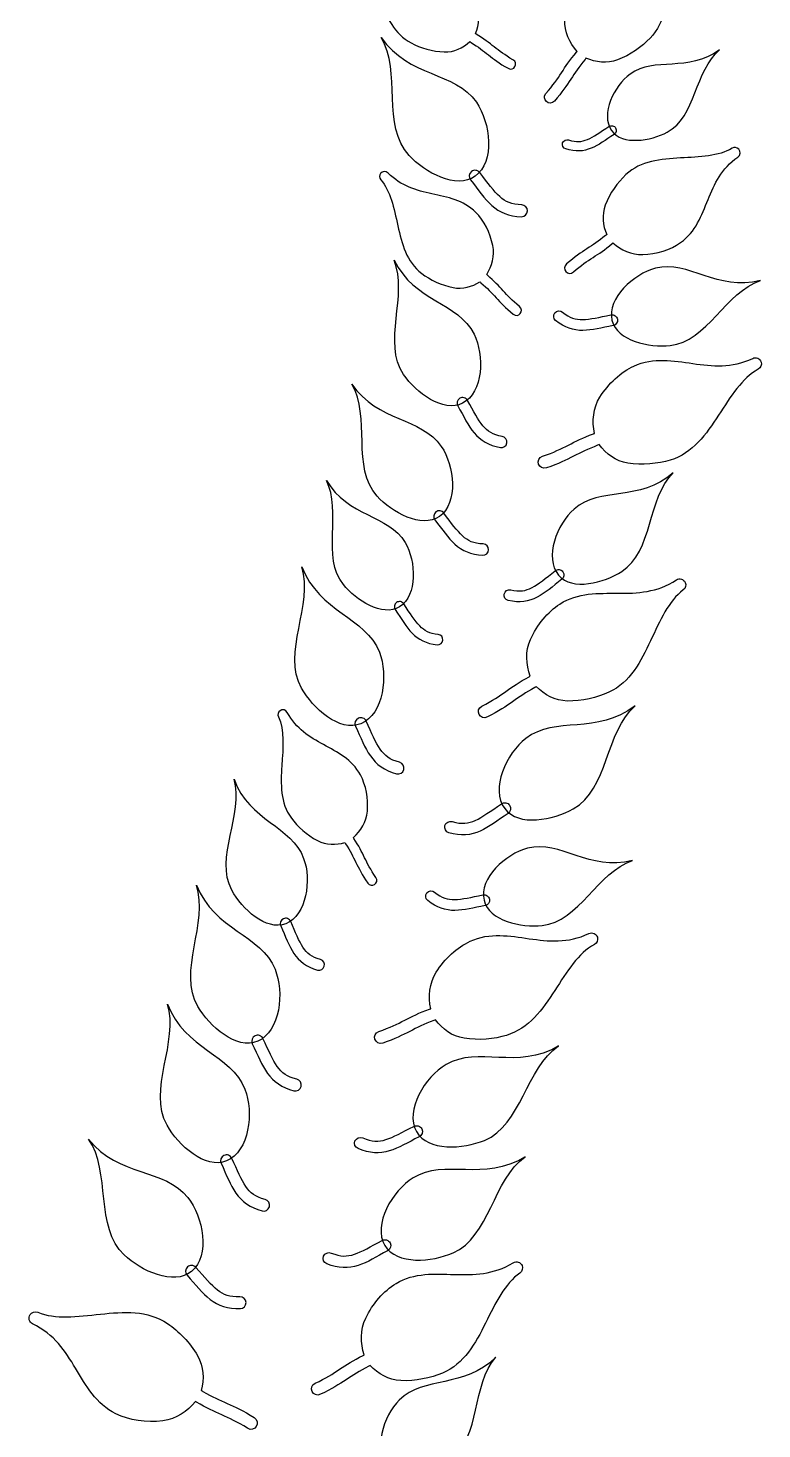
# Model space of a CAD drawing. Extents: x 5.1 to 86.3, y 5.1 to 86.3.
# Drawn here: x 33.33 to 39.25, y 58.64 to 69.93 of the extents above; entities that cross this region are included whole.
import ezdxf

# ---------------------------------------------------------------- set-up
doc = ezdxf.new("R2010")
doc.units = 0
doc.layers.add('View004', color=7, linetype='CONTINUOUS')

msp = doc.modelspace()

# ---------------------------------------------------------------- linework, layer by layer
at = {"layer": 'View004', "color": 1}
for p, q in [((38.035436, 69.101258), (38.035436, 69.101258)), ((38.068478, 69.121823), (38.068478, 69.121823)), ((39.059904, 68.95135), (39.059916, 68.951305)), ((36.174725, 68.755242), (36.174709, 68.755275)), ((36.906131, 68.770378), (36.906131, 68.770378)), ((36.936548, 68.732687), (36.936548, 68.732687)), ((38.039045, 67.5727), (38.039045, 67.5727)), ((38.082739, 67.580517), (38.082739, 67.580517)), ((39.24054, 67.235542), (39.240524, 67.23559)), ((36.812712, 66.943603), (36.812712, 66.943603)), ((36.835944, 66.90409), (36.835944, 66.90409)), ((36.620355, 66.027894), (36.620355, 66.027894)), ((36.648765, 65.991923), (36.648765, 65.991923)), ((37.608007, 65.519963), (37.608007, 65.519963)), ((37.643525, 65.546586), (37.643525, 65.546586)), ((38.629342, 65.460489), (38.6293, 65.46051)), ((36.303129, 65.298887), (36.303129, 65.298887)), ((36.327245, 65.264287), (36.327245, 65.264287)), ((35.36441, 64.427262), (35.364435, 64.427281)), ((35.995725, 64.365973), (35.995725, 64.365973)), ((36.016559, 64.32225), (36.016559, 64.32225)), ((37.214664, 63.66491), (37.214664, 63.66491)), ((37.174632, 63.638507), (37.174632, 63.638507)), ((37.008005, 62.899845), (37.008005, 62.899845)), ((37.051699, 62.907662), (37.051699, 62.907662)), ((35.39223, 62.751426), (35.39223, 62.751426)), ((35.410628, 62.711098), (35.410628, 62.711098)), ((37.921408, 62.60168), (37.921392, 62.601728)), ((35.163065, 61.80796), (35.163065, 61.80796)), ((35.184492, 61.764525), (35.184492, 61.764525)), ((36.463688, 61.036146), (36.463688, 61.036146)), ((36.506706, 61.057339), (36.506706, 61.057339)), ((34.912562, 60.844021), (34.912562, 60.844021)), ((34.933396, 60.800298), (34.933396, 60.800298)), ((36.209109, 60.117899), (36.209109, 60.117899)), ((36.25165, 60.140034), (36.25165, 60.140034)), ((34.618476, 59.945553), (34.618476, 59.945553)), ((37.314313, 59.957091), (37.314285, 59.957094)), ((34.651337, 59.909973), (34.651337, 59.909973)), ((33.351223, 59.561441), (33.351198, 59.561433))]:
    msp.add_line(p, q, dxfattribs=at)
for points in [[(38.493033, 70.315226), (38.483351, 70.148037), (38.467847, 69.972925), (38.346886, 69.846236)], [(36.168474, 70.15439), (36.223232, 70.018607), (36.285017, 69.877888), (36.420624, 69.806754)], [(36.938709, 69.88188), (36.969511, 69.957538), (36.979688, 70.041514), (36.948991, 70.122077)], [(37.757934, 69.738191), (37.696883, 69.808924), (37.655138, 69.896219), (37.658939, 69.994759)], [(36.944865, 69.878384), (36.942889, 69.879752), (36.940837, 69.880892), (36.938709, 69.88188)], [(37.241411, 69.671269), (37.107365, 69.748222), (37.071494, 69.802205), (36.944865, 69.878384)], [(36.403929, 68.9006), (36.182398, 69.13919), (36.345197, 69.577818), (36.180042, 69.851327)], [(36.180042, 69.851327), (36.402543, 69.527828), (36.774188, 69.577532), (36.946543, 69.328826)], [(36.420624, 69.806754), (36.495165, 69.767652), (36.592849, 69.737997), (36.688121, 69.734524)], [(36.688121, 69.734524), (36.767328, 69.731636), (36.837901, 69.76617), (36.894559, 69.817185)], [(36.894559, 69.817185), (36.897219, 69.814601), (36.900183, 69.812169), (36.903413, 69.810345)], [(36.903413, 69.810345), (37.021116, 69.739589), (37.058925, 69.68404), (37.201412, 69.602223)], [(38.346886, 69.846236), (38.280401, 69.776597), (38.18537, 69.70873), (38.083383, 69.670122)], [(37.201412, 69.602223), (37.247871, 69.573897), (37.28909, 69.645056), (37.241411, 69.671269)], [(37.506882, 69.399181), (37.62402, 69.531609), (37.643154, 69.603234), (37.752538, 69.732111)], [(37.822342, 69.673526), (37.720651, 69.553789), (37.699988, 69.479759), (37.575479, 69.338974)], [(37.752538, 69.732111), (37.754134, 69.734315), (37.755958, 69.736291), (37.757934, 69.738191)], [(37.82941, 69.684212), (37.827434, 69.680412), (37.825154, 69.676764), (37.822342, 69.673526)], [(38.083383, 69.670122), (37.998595, 69.638019), (37.909473, 69.649647), (37.82941, 69.684212)], [(38.905138, 69.750258), (38.650801, 69.563559), (38.381902, 69.699488), (38.185384, 69.556296)], [(38.484, 69.087936), (38.715164, 69.210456), (38.707529, 69.586341), (38.905138, 69.750258)], [(38.185384, 69.556296), (38.056309, 69.46225), (37.943766, 69.23203), (38.035436, 69.101258)], [(36.946543, 69.328826), (37.059748, 69.165478), (37.097798, 68.84886), (36.936548, 68.732687)], [(37.575479, 69.338974), (37.535488, 69.291284), (37.464787, 69.35333), (37.506882, 69.399181)], [(37.841492, 69.029325), (37.888989, 69.049008), (37.942604, 69.087025), (38.014797, 69.133336)], [(38.014797, 69.133336), (38.023406, 69.139052), (38.033958, 69.141053), (38.044062, 69.138886)], [(38.035436, 69.101258), (38.1213, 68.978768), (38.35183, 69.017883), (38.484, 69.087936)], [(38.044062, 69.138886), (38.054166, 69.136719), (38.062969, 69.130567), (38.068478, 69.121823)], [(38.068478, 69.121823), (38.079637, 69.103889), (38.0742, 69.080308), (38.056315, 69.06907)], [(37.666469, 68.952464), (37.646278, 68.95895), (37.635167, 68.980576), (37.641653, 69.000767)], [(37.641653, 69.000767), (37.648139, 69.020959), (37.669765, 69.032069), (37.689956, 69.025583)], [(37.689956, 69.025583), (37.753411, 69.005083), (37.794004, 69.009629), (37.841492, 69.029325)], [(38.056315, 69.06907), (37.986171, 69.024087), (37.931496, 68.983133), (37.871226, 68.958192)], [(39.059916, 68.951305), (39.046031, 68.966331), (39.023421, 68.969431), (39.006025, 68.958601)], [(36.936548, 68.732687), (36.78551, 68.623872), (36.530591, 68.764182), (36.403929, 68.9006)], [(37.871226, 68.958192), (37.81099, 68.933203), (37.744038, 68.927404), (37.666469, 68.952464)], [(38.590464, 68.880042), (38.43402, 68.871796), (38.270137, 68.858147), (38.151035, 68.745612)], [(39.006025, 68.958601), (38.898242, 68.892238), (38.746908, 68.888286), (38.590464, 68.880042)], [(38.812863, 68.544489), (38.864178, 68.671121), (38.918968, 68.793694), (39.052836, 68.887495)], [(39.052836, 68.887495), (39.074017, 68.902262), (39.077316, 68.93232), (39.059904, 68.95135)], [(36.174709, 68.755275), (36.163028, 68.740129), (36.163704, 68.718818), (36.176381, 68.704477)], [(36.234659, 68.758738), (36.217749, 68.775944), (36.18953, 68.774295), (36.174725, 68.755242)], [(36.58818, 68.591186), (36.463487, 68.618691), (36.341992, 68.650041), (36.234659, 68.758738)], [(36.906131, 68.770378), (36.885677, 68.753868), (36.882417, 68.72393), (36.898836, 68.703403)], [(36.941808, 68.780438), (36.929046, 68.782027), (36.916183, 68.778399), (36.906131, 68.770378)], [(36.97393, 68.761939), (36.966151, 68.77218), (36.95457, 68.77885), (36.941808, 68.780438)], [(37.135038, 68.56878), (37.087274, 68.611349), (37.039821, 68.67797), (36.97393, 68.761939)], [(38.151035, 68.745612), (38.085568, 68.683756), (38.02162, 68.595192), (37.985006, 68.499977)], [(36.176381, 68.704477), (36.254356, 68.615528), (36.28163, 68.476706), (36.313657, 68.333845)], [(36.898836, 68.703403), (36.962863, 68.621832), (37.01036, 68.551327), (37.070984, 68.49735)], [(36.941828, 68.441554), (36.842327, 68.541641), (36.712872, 68.563679), (36.58818, 68.591186)], [(37.311597, 68.502368), (37.228633, 68.504243), (37.182787, 68.526199), (37.135038, 68.56878)], [(38.59177, 68.198145), (38.715152, 68.285223), (38.761548, 68.417857), (38.812863, 68.544489)], [(37.078648, 68.175483), (37.057984, 68.276783), (37.007543, 68.375472), (36.941828, 68.441554)], [(37.070984, 68.49735), (37.131549, 68.443331), (37.20786, 68.409117), (37.309276, 68.406825)], [(37.309276, 68.406825), (37.33566, 68.406184), (37.357567, 68.427053), (37.358208, 68.453436)], [(37.358208, 68.453436), (37.358849, 68.47982), (37.33798, 68.501728), (37.311597, 68.502368)], [(37.985006, 68.499977), (37.95456, 68.420818), (37.965003, 68.337393), (37.996953, 68.262329)], [(36.313657, 68.333845), (36.345683, 68.190984), (36.38385, 68.042112), (36.50614, 67.949944)], [(37.029575, 67.940128), (37.072226, 68.009797), (37.095877, 68.091011), (37.078648, 68.175483)], [(37.986921, 68.255793), (37.874418, 68.16125), (37.805066, 68.142281), (37.672761, 68.026496)], [(37.728743, 67.962032), (37.853193, 68.070964), (37.920289, 68.088514), (38.041379, 68.190209)], [(37.996953, 68.262329), (37.993381, 68.260505), (37.989961, 68.258377), (37.986921, 68.255793)], [(38.041379, 68.190209), (38.043431, 68.191729), (38.045331, 68.193401), (38.047079, 68.195225)], [(38.047079, 68.195225), (38.112948, 68.137769), (38.194404, 68.098296), (38.286604, 68.101371)], [(38.286604, 68.101371), (38.397169, 68.105095), (38.510304, 68.140633), (38.59177, 68.198145)], [(39.23465, 67.89257), (38.886313, 67.802306), (38.658925, 68.059956), (38.390226, 67.99134)], [(36.360697, 67.135351), (36.186497, 67.389511), (36.399899, 67.777482), (36.283331, 68.05649)], [(36.283331, 68.05649), (36.44663, 67.72271), (36.80145, 67.717553), (36.928208, 67.460762)], [(36.50614, 67.949944), (36.573355, 67.899282), (36.664947, 67.854189), (36.758396, 67.835321)], [(37.672761, 68.026496), (37.627952, 67.989316), (37.685651, 67.922879), (37.728743, 67.962032)], [(38.390226, 67.99134), (38.213745, 67.946276), (37.997215, 67.749975), (38.039045, 67.5727)], [(36.758396, 67.835321), (36.836087, 67.819635), (36.911326, 67.842313), (36.975501, 67.883437)], [(36.975501, 67.883437), (36.977705, 67.880473), (36.980213, 67.877585), (36.983124, 67.875221)], [(36.983124, 67.875221), (37.087805, 67.786324), (37.116112, 67.725384), (37.243457, 67.621559)], [(37.035047, 67.935644), (37.033375, 67.937316), (37.031475, 67.938836), (37.029575, 67.940128)], [(37.294111, 67.68321), (37.174307, 67.780869), (37.147659, 67.83995), (37.035047, 67.935644)], [(38.508579, 67.368983), (38.805239, 67.401057), (38.956036, 67.80246), (39.23465, 67.89257)], [(37.243457, 67.621559), (37.28471, 67.586075), (37.336917, 67.649618), (37.294111, 67.68321)], [(37.585304, 67.571041), (37.566657, 67.586446), (37.564028, 67.614051), (37.579434, 67.632698)], [(37.579434, 67.632698), (37.594839, 67.651346), (37.622443, 67.653974), (37.641091, 67.638569)], [(37.641091, 67.638569), (37.699643, 67.590031), (37.744565, 67.577688), (37.803195, 67.578479)], [(37.803195, 67.578479), (37.861827, 67.579253), (37.934693, 67.596862), (38.030741, 67.615403)], [(38.030741, 67.615403), (38.042277, 67.617819), (38.0543, 67.615479), (38.064088, 67.608912)], [(38.064088, 67.608912), (38.073875, 67.602346), (38.0806, 67.592108), (38.082739, 67.580517)], [(37.804624, 67.490559), (37.730253, 67.48955), (37.65688, 67.511707), (37.585304, 67.571041)], [(38.047557, 67.529777), (37.95424, 67.511776), (37.87901, 67.491505), (37.804624, 67.490559)], [(38.039045, 67.5727), (38.078226, 67.406652), (38.33896, 67.350642), (38.508579, 67.368983)], [(38.082739, 67.580517), (38.086979, 67.556803), (38.071253, 67.534122), (38.047557, 67.529777)], [(36.928208, 67.460762), (37.011465, 67.292104), (37.003052, 66.990417), (36.835944, 66.90409)], [(38.215904, 67.203485), (38.374479, 67.276483), (38.534039, 67.246076), (38.690443, 67.224074)], [(39.17258, 67.265479), (39.199621, 67.278117), (39.231602, 67.264035), (39.24054, 67.235542)], [(37.942343, 66.954243), (38.010074, 67.062718), (38.111184, 67.155297), (38.215904, 67.203485)], [(38.690443, 67.224074), (38.846848, 67.202064), (39.001206, 67.185884), (39.17258, 67.265479)], [(39.216644, 67.177427), (39.08783, 67.108032), (38.996225, 66.958929), (38.897365, 66.807196)], [(39.240524, 67.23559), (39.247516, 67.212995), (39.237484, 67.188584), (39.216644, 67.177427)], [(36.146389, 66.156118), (35.939113, 66.384107), (36.097534, 66.797586), (35.943956, 67.058061)], [(35.943956, 67.058061), (36.151307, 66.749709), (36.503507, 66.793055), (36.664145, 66.55598)], [(36.835944, 66.90409), (36.67942, 66.823231), (36.460297, 66.990031), (36.360697, 67.135351)], [(36.812712, 66.943603), (36.791269, 66.930992), (36.784053, 66.90342), (36.796569, 66.881921)], [(36.84751, 66.948059), (36.835784, 66.951321), (36.823238, 66.949715), (36.812712, 66.943603)], [(36.875007, 66.926275), (36.86915, 66.936943), (36.859235, 66.944798), (36.84751, 66.948059)], [(37.897503, 66.660261), (37.878176, 66.759436), (37.885859, 66.863788), (37.942343, 66.954243)], [(36.796569, 66.881921), (36.845162, 66.796656), (36.87982, 66.724048), (36.929064, 66.665088)], [(36.998961, 66.723047), (36.960168, 66.76954), (36.925012, 66.838505), (36.875007, 66.926275)], [(37.155007, 66.636323), (37.077604, 66.649616), (37.037739, 66.676545), (36.998961, 66.723047)], [(38.897365, 66.807196), (38.798506, 66.655464), (38.689933, 66.499418), (38.508369, 66.445446)], [(36.929064, 66.665088), (36.978248, 66.606096), (37.044927, 66.563455), (37.139547, 66.547204)], [(37.191836, 66.584034), (37.196105, 66.608643), (37.179616, 66.632054), (37.155007, 66.636323)], [(37.479842, 66.476843), (37.660899, 66.538251), (37.717317, 66.59521), (37.889188, 66.657449)], [(37.889188, 66.657449), (37.891848, 66.658665), (37.89466, 66.659577), (37.897503, 66.660261)], [(36.664145, 66.55598), (36.769654, 66.400271), (36.802518, 66.100262), (36.648765, 65.991923)], [(37.139547, 66.547204), (37.164156, 66.542935), (37.187567, 66.559424), (37.191836, 66.584034)], [(37.923255, 66.564981), (37.763512, 66.50719), (37.704368, 66.448796), (37.511907, 66.383499)], [(37.935643, 66.571213), (37.931767, 66.568705), (37.927648, 66.566501), (37.923255, 66.564981)], [(38.166471, 66.42162), (38.069648, 66.43701), (37.992236, 66.495781), (37.935643, 66.571213)], [(37.511907, 66.383499), (37.448758, 66.360205), (37.415713, 66.456405), (37.479842, 66.476843)], [(38.508369, 66.445446), (38.408572, 66.415776), (38.282931, 66.403099), (38.166471, 66.42162)], [(35.874856, 65.44272), (35.697016, 65.663519), (35.865258, 66.034576), (35.738524, 66.28226)], [(35.738524, 66.28226), (35.912014, 65.987645), (36.237882, 66.00809), (36.372387, 65.78151)], [(38.532246, 66.343109), (38.261655, 66.105904), (37.942721, 66.233851), (37.733539, 66.05178)], [(38.119004, 65.549035), (38.369589, 65.711032), (38.323868, 66.137382), (38.532246, 66.343109)], [(36.648765, 65.991923), (36.50475, 65.890446), (36.264901, 66.02576), (36.146389, 66.156118)], [(36.620355, 66.027894), (36.600835, 66.012473), (36.597451, 65.984173), (36.612786, 65.964585)], [(36.654218, 66.03706), (36.642156, 66.03869), (36.629948, 66.035385), (36.620355, 66.027894)], [(36.684433, 66.019235), (36.677173, 66.029003), (36.666279, 66.03543), (36.654218, 66.03706)], [(37.733539, 66.05178), (37.596146, 65.932198), (37.490958, 65.659518), (37.608007, 65.519963)], [(36.612786, 65.964585), (36.672568, 65.886754), (36.716817, 65.81956), (36.773652, 65.767877)], [(36.834979, 65.834838), (36.7902, 65.875598), (36.745955, 65.939116), (36.684433, 66.019235)], [(37.001406, 65.770236), (36.922912, 65.772834), (36.879743, 65.794068), (36.834979, 65.834838)], [(36.372387, 65.78151), (36.460732, 65.632695), (36.47442, 65.355338), (36.327245, 65.264287)], [(36.773652, 65.767877), (36.830431, 65.716154), (36.902308, 65.683018), (36.998261, 65.679842)], [(36.998261, 65.679842), (37.023222, 65.678973), (37.044162, 65.698505), (37.045031, 65.723466)], [(37.045031, 65.723466), (37.045899, 65.748428), (37.026367, 65.769368), (37.001406, 65.770236)], [(35.537482, 64.60924), (35.377402, 64.892745), (35.637594, 65.281587), (35.540456, 65.585967)], [(35.540456, 65.585967), (35.681766, 65.219648), (36.054795, 65.181704), (36.164694, 64.899777)], [(37.394728, 65.419113), (37.446756, 65.446159), (37.50393, 65.494641), (37.581395, 65.554376)], [(37.634905, 65.485446), (37.559637, 65.427421), (37.501547, 65.375498), (37.435524, 65.341218)], [(37.581395, 65.554376), (37.590614, 65.56172), (37.602406, 65.565033), (37.614101, 65.563567)], [(37.608007, 65.519963), (37.717644, 65.389246), (37.975729, 65.45641), (38.119004, 65.549035)], [(37.614101, 65.563567), (37.625796, 65.562101), (37.636404, 65.555978), (37.643525, 65.546586)], [(37.643525, 65.546586), (37.657972, 65.527308), (37.654119, 65.499978), (37.634905, 65.485446)], [(38.086179, 65.372658), (38.244124, 65.372604), (38.399233, 65.378054), (38.557879, 65.480682)], [(38.557879, 65.480682), (38.582899, 65.496953), (38.616536, 65.487446), (38.629342, 65.460489)], [(36.327245, 65.264287), (36.189391, 65.179002), (35.976537, 65.316474), (35.874856, 65.44272)], [(37.203433, 65.31453), (37.179851, 65.319909), (37.165095, 65.343387), (37.170474, 65.366968)], [(37.170474, 65.366968), (37.175854, 65.39055), (37.199331, 65.405306), (37.222913, 65.399926)], [(37.222913, 65.399926), (37.297034, 65.382886), (37.342711, 65.392053), (37.394728, 65.419113)], [(37.619107, 65.286312), (37.765996, 65.380644), (37.928233, 65.372712), (38.086179, 65.372658)], [(38.613735, 65.399596), (38.495817, 65.312973), (38.425827, 65.152581), (38.349018, 64.98858)], [(38.6293, 65.46051), (38.639362, 65.439101), (38.632872, 65.413542), (38.613735, 65.399596)], [(36.303129, 65.298887), (36.284352, 65.285796), (36.279688, 65.25999), (36.292696, 65.241156)], [(36.292696, 65.241156), (36.343323, 65.166383), (36.380269, 65.102234), (36.429629, 65.051639)], [(36.334735, 65.305444), (36.323746, 65.307604), (36.312351, 65.30524), (36.303129, 65.298887)], [(36.361506, 65.28741), (36.355375, 65.296782), (36.345723, 65.303284), (36.334735, 65.305444)], [(36.489638, 65.109769), (36.450752, 65.149668), (36.413606, 65.210441), (36.361506, 65.28741)], [(37.435524, 65.341218), (37.369543, 65.306887), (37.29404, 65.2937), (37.203433, 65.31453)], [(37.382846, 65.001464), (37.434837, 65.118299), (37.522102, 65.224034), (37.619107, 65.286312)], [(36.429629, 65.051639), (36.478935, 65.001012), (36.54313, 64.966625), (36.631085, 64.958431)], [(36.638944, 65.041282), (36.566993, 65.047985), (36.528511, 65.069861), (36.489638, 65.109769)], [(36.67644, 64.995927), (36.67861, 65.018806), (36.661823, 65.039112), (36.638944, 65.041282)], [(36.164694, 64.899777), (36.236879, 64.714609), (36.200376, 64.397808), (36.016559, 64.32225)], [(36.631085, 64.958431), (36.653963, 64.95626), (36.67427, 64.973048), (36.67644, 64.995927)], [(37.379274, 64.704103), (37.346351, 64.799629), (37.339457, 64.904036), (37.382846, 65.001464)], [(38.349018, 64.98858), (38.272209, 64.824578), (38.186379, 64.654956), (38.014081, 64.57627)], [(36.991171, 64.464398), (37.161934, 64.550379), (37.209887, 64.614626), (37.371438, 64.700151)], [(37.371438, 64.700151), (37.373946, 64.701671), (37.37653, 64.703039), (37.379274, 64.704103)], [(36.016559, 64.32225), (35.844384, 64.251477), (35.629009, 64.447141), (35.537482, 64.60924)], [(37.418034, 64.613316), (37.267874, 64.533881), (37.217422, 64.467834), (37.035904, 64.376419)], [(37.429434, 64.621205), (37.425938, 64.618165), (37.422138, 64.615429), (37.418034, 64.613316)], [(37.678814, 64.50515), (37.580791, 64.506898), (37.495963, 64.554367), (37.429434, 64.621205)], [(38.014081, 64.57627), (37.919377, 64.533019), (37.796718, 64.502999), (37.678814, 64.50515)], [(37.035904, 64.376419), (36.976609, 64.344575), (36.93051, 64.43525), (36.991171, 64.464398)], [(38.224818, 64.466128), (37.917599, 64.22791), (37.581975, 64.386613), (37.344563, 64.203861)], [(37.727579, 63.636654), (38.008336, 63.795068), (37.986735, 64.257813), (38.224818, 64.466128)], [(35.364435, 64.427281), (35.348969, 64.416033), (35.343618, 64.395391), (35.351735, 64.378063)], [(35.351735, 64.378063), (35.40153, 64.270767), (35.388641, 64.129879), (35.379171, 63.983778)], [(35.422908, 64.413734), (35.411523, 64.435006), (35.38398, 64.44136), (35.36441, 64.427262)], [(35.714996, 64.153475), (35.603082, 64.214959), (35.495316, 64.279224), (35.422908, 64.413734)], [(35.995725, 64.365973), (35.971997, 64.354663), (35.961874, 64.3263), (35.973079, 64.302522)], [(36.032763, 64.367475), (36.020719, 64.371983), (36.007365, 64.371442), (35.995725, 64.365973)], [(36.059712, 64.342023), (36.054524, 64.35379), (36.044807, 64.362967), (36.032763, 64.367475)], [(36.171568, 64.116736), (36.134994, 64.169232), (36.104306, 64.24505), (36.059712, 64.342023)], [(35.973079, 64.302522), (36.016417, 64.208315), (36.046246, 64.128708), (36.09268, 64.062131)], [(36.012248, 63.910374), (35.944935, 64.034416), (35.826909, 64.091992), (35.714996, 64.153475)], [(36.327883, 64.011146), (36.247622, 64.032232), (36.208126, 64.064232), (36.171568, 64.116736)], [(37.344563, 64.203861), (37.188628, 64.083832), (37.057475, 63.796609), (37.174632, 63.638507)], [(36.09268, 64.062131), (36.139048, 63.995526), (36.205329, 63.944529), (36.303442, 63.918752)], [(36.361859, 63.952728), (36.368608, 63.978242), (36.353397, 64.004396), (36.327883, 64.011146)], [(35.379171, 63.983778), (35.369702, 63.837678), (35.364442, 63.684081), (35.455851, 63.561227)], [(36.068671, 63.616555), (36.077342, 63.719576), (36.056716, 63.828471), (36.012248, 63.910374)], [(36.303442, 63.918752), (36.328956, 63.912003), (36.35511, 63.927214), (36.361859, 63.952728)], [(34.976613, 62.98102), (34.834451, 63.242889), (35.078475, 63.594741), (34.994228, 63.874753)], [(34.994228, 63.874753), (35.117951, 63.537389), (35.458722, 63.496979), (35.554989, 63.237319)], [(36.938079, 63.54361), (36.995943, 63.569396), (37.06075, 63.617963), (37.14817, 63.677348)], [(37.14817, 63.677348), (37.158589, 63.684668), (37.17152, 63.687475), (37.184037, 63.685134)], [(37.184037, 63.685134), (37.196553, 63.682793), (37.207596, 63.675501), (37.214664, 63.66491)], [(37.214664, 63.66491), (37.228991, 63.643182), (37.22306, 63.61396), (37.201395, 63.599537)], [(35.455851, 63.561227), (35.506094, 63.493701), (35.581295, 63.424654), (35.665659, 63.380252)], [(35.955352, 63.404518), (36.015886, 63.459368), (36.061436, 63.530647), (36.068671, 63.616555)], [(37.201395, 63.599537), (37.116456, 63.541854), (37.050438, 63.489635), (36.977011, 63.456958)], [(37.174632, 63.638507), (37.28437, 63.490418), (37.567053, 63.546077), (37.727579, 63.636654)], [(36.72499, 63.443258), (36.69991, 63.450592), (36.685522, 63.476869), (36.692856, 63.50195)], [(36.692856, 63.50195), (36.700189, 63.527031), (36.726466, 63.541418), (36.751547, 63.534084)], [(36.977011, 63.456958), (36.903627, 63.424223), (36.821348, 63.414908), (36.72499, 63.443258)], [(36.751547, 63.534084), (36.830372, 63.510892), (36.880225, 63.517809), (36.938079, 63.54361)], [(35.665659, 63.380252), (35.7358, 63.343339), (35.814368, 63.343902), (35.887531, 63.365334)], [(35.887531, 63.365334), (35.888823, 63.361838), (35.890419, 63.358418), (35.892547, 63.355302)], [(35.892547, 63.355302), (35.967985, 63.24054), (35.977999, 63.174098), (36.070983, 63.038634)], [(35.95938, 63.398666), (35.95824, 63.400718), (35.956872, 63.402694), (35.955352, 63.404518)], [(36.136944, 63.083535), (36.049462, 63.210959), (36.040515, 63.275152), (35.95938, 63.398666)], [(38.20361, 63.219714), (37.855274, 63.129451), (37.627885, 63.387101), (37.359186, 63.318485)], [(35.554989, 63.237319), (35.61822, 63.066776), (35.579986, 62.777437), (35.410628, 62.711098)], [(37.359186, 63.318485), (37.182705, 63.273421), (36.966175, 63.07712), (37.008005, 62.899845)], [(37.477539, 62.696128), (37.774199, 62.728202), (37.924996, 63.129605), (38.20361, 63.219714)], [(34.701554, 62.044969), (34.537631, 62.326269), (34.792507, 62.718616), (34.691237, 63.021646)], [(34.691237, 63.021646), (34.837518, 62.657284), (35.211029, 62.624419), (35.324754, 62.344014)], [(35.410628, 62.711098), (35.251995, 62.648961), (35.057895, 62.831292), (34.976613, 62.98102)], [(36.070983, 63.038634), (36.100585, 62.992981), (36.168562, 63.039258), (36.136944, 63.083535)], [(36.548394, 62.959843), (36.563799, 62.978491), (36.591404, 62.981119), (36.610051, 62.965714)], [(36.554264, 62.898186), (36.535617, 62.913591), (36.532989, 62.941196), (36.548394, 62.959843)], [(36.773584, 62.817704), (36.699213, 62.816695), (36.62584, 62.838852), (36.554264, 62.898186)], [(36.610051, 62.965714), (36.668603, 62.917176), (36.713526, 62.904833), (36.772155, 62.905624)], [(36.772155, 62.905624), (36.830788, 62.906398), (36.903653, 62.924007), (36.999701, 62.942548)], [(36.999701, 62.942548), (37.011237, 62.944964), (37.02326, 62.942624), (37.033048, 62.936057)], [(37.008005, 62.899845), (37.047186, 62.733797), (37.30792, 62.677787), (37.477539, 62.696128)], [(37.051699, 62.907662), (37.05594, 62.883948), (37.040213, 62.861266), (37.016517, 62.856922)], [(37.033048, 62.936057), (37.042836, 62.92949), (37.04956, 62.919253), (37.051699, 62.907662)], [(35.426145, 62.752235), (35.415192, 62.756544), (35.402964, 62.756252), (35.39223, 62.751426)], [(37.016517, 62.856922), (36.9232, 62.838921), (36.847971, 62.818649), (36.773584, 62.817704)], [(35.39223, 62.751426), (35.370344, 62.741438), (35.360648, 62.715638), (35.37054, 62.693709)], [(35.37054, 62.693709), (35.40876, 62.606841), (35.434842, 62.53354), (35.476317, 62.471909)], [(35.450417, 62.728534), (35.445849, 62.739381), (35.437098, 62.747926), (35.426145, 62.752235)], [(35.549339, 62.520674), (35.516671, 62.56927), (35.489745, 62.639117), (35.450417, 62.728534)], [(36.896772, 62.569623), (37.055347, 62.642621), (37.214907, 62.612214), (37.371311, 62.590212)], [(37.853448, 62.631617), (37.880489, 62.644255), (37.91247, 62.630173), (37.921408, 62.60168)], [(36.623211, 62.320381), (36.690942, 62.428855), (36.792052, 62.521435), (36.896772, 62.569623)], [(37.371311, 62.590212), (37.527716, 62.568202), (37.682074, 62.552022), (37.853448, 62.631617)], [(37.897512, 62.543565), (37.768699, 62.474177), (37.677093, 62.325067), (37.578233, 62.173334)], [(37.921392, 62.601728), (37.928384, 62.579133), (37.918352, 62.554722), (37.897512, 62.543565)], [(35.476317, 62.471909), (35.517732, 62.410254), (35.577607, 62.362577), (35.666994, 62.337493)], [(35.690768, 62.421667), (35.617645, 62.442187), (35.581991, 62.472072), (35.549339, 62.520674)], [(35.720968, 62.367693), (35.727533, 62.390937), (35.714012, 62.415102), (35.690768, 62.421667)], [(35.324754, 62.344014), (35.399452, 62.159845), (35.367263, 61.842577), (35.184492, 61.764525)], [(35.666994, 62.337493), (35.690238, 62.330928), (35.714403, 62.344449), (35.720968, 62.367693)], [(36.578371, 62.026399), (36.559044, 62.125574), (36.566727, 62.229926), (36.623211, 62.320381)], [(37.578233, 62.173334), (37.479374, 62.021602), (37.370801, 61.865556), (37.189237, 61.811584)], [(34.454319, 61.087287), (34.294239, 61.370792), (34.554431, 61.759634), (34.457293, 62.064015)], [(34.457293, 62.064015), (34.598603, 61.697696), (34.971632, 61.659752), (35.081531, 61.377824)], [(35.184492, 61.764525), (35.013296, 61.691416), (34.795278, 61.88413), (34.701554, 62.044969)], [(36.16071, 61.842981), (36.341767, 61.904389), (36.398185, 61.961348), (36.570056, 62.023587)], [(36.570056, 62.023587), (36.572716, 62.024803), (36.575528, 62.025715), (36.578371, 62.026399)], [(36.604123, 61.931119), (36.44438, 61.873328), (36.385236, 61.814934), (36.192775, 61.749637)], [(36.616511, 61.937351), (36.612635, 61.934843), (36.608516, 61.932639), (36.604123, 61.931119)], [(36.847339, 61.787758), (36.750516, 61.803148), (36.673104, 61.861919), (36.616511, 61.937351)], [(35.163065, 61.80796), (35.139492, 61.796328), (35.129757, 61.76783), (35.141284, 61.744207)], [(35.141284, 61.744207), (35.1859, 61.650598), (35.216809, 61.571405), (35.264145, 61.505465)], [(35.200079, 61.809966), (35.187974, 61.814309), (35.174629, 61.813586), (35.163065, 61.80796)], [(35.227372, 61.784883), (35.222023, 61.796579), (35.212183, 61.805622), (35.200079, 61.809966)], [(35.342283, 61.561139), (35.304998, 61.613133), (35.273281, 61.688526), (35.227372, 61.784883)], [(36.192775, 61.749637), (36.129626, 61.726343), (36.096581, 61.822543), (36.16071, 61.842981)], [(37.189237, 61.811584), (37.08944, 61.781914), (36.963799, 61.769237), (36.847339, 61.787758)], [(37.60907, 61.726036), (37.274489, 61.528079), (36.961329, 61.727481), (36.702939, 61.575831)], [(37.012068, 60.965205), (37.310421, 61.08729), (37.34682, 61.549107), (37.60907, 61.726036)], [(35.50002, 61.457685), (35.41948, 61.477678), (35.379552, 61.509138), (35.342283, 61.561139)], [(36.702939, 61.575831), (36.533227, 61.476231), (36.367207, 61.207651), (36.463688, 61.036146)], [(35.264145, 61.505465), (35.311415, 61.439497), (35.378384, 61.389407), (35.476839, 61.364968)], [(35.534788, 61.399736), (35.54119, 61.425339), (35.525623, 61.451284), (35.50002, 61.457685)], [(35.081531, 61.377824), (35.153716, 61.192656), (35.117213, 60.875856), (34.933396, 60.800298)], [(35.476839, 61.364968), (35.502442, 61.358566), (35.528387, 61.374132), (35.534788, 61.399736)], [(34.933396, 60.800298), (34.761221, 60.729525), (34.545846, 60.925188), (34.454319, 61.087287)], [(36.21713, 60.971556), (36.277763, 60.989908), (36.348131, 61.029996), (36.442287, 61.07799)], [(36.442287, 61.07799), (36.453539, 61.083951), (36.46672, 61.08512), (36.478845, 61.081233)], [(36.478845, 61.081233), (36.490971, 61.077345), (36.501016, 61.068731), (36.506706, 61.057339)], [(34.108711, 60.042016), (33.871772, 60.26531), (34.004976, 60.713813), (33.821959, 60.975707)], [(33.821959, 60.975707), (34.065526, 60.667756), (34.433032, 60.742119), (34.621579, 60.505453)], [(35.99317, 60.898621), (35.969203, 60.909031), (35.958212, 60.9369), (35.968623, 60.960868)], [(35.968623, 60.960868), (35.979033, 60.984836), (36.006902, 60.995826), (36.03087, 60.985416)], [(36.03087, 60.985416), (36.106178, 60.952554), (36.156505, 60.953187), (36.21713, 60.971556)], [(36.485371, 60.994137), (36.393889, 60.947521), (36.321863, 60.903962), (36.244928, 60.880717)], [(36.463688, 61.036146), (36.554058, 60.875504), (36.841481, 60.8954), (37.012068, 60.965205)], [(36.506706, 61.057339), (36.518205, 61.033991), (36.508668, 61.005739), (36.485371, 60.994137)], [(34.912562, 60.844021), (34.888833, 60.832711), (34.878711, 60.804348), (34.889916, 60.78057)], [(34.9496, 60.845522), (34.937555, 60.850031), (34.924202, 60.849489), (34.912562, 60.844021)], [(34.976549, 60.820071), (34.97136, 60.831838), (34.961644, 60.841014), (34.9496, 60.845522)], [(36.244928, 60.880717), (36.168028, 60.85741), (36.085229, 60.858451), (35.99317, 60.898621)], [(34.889916, 60.78057), (34.933253, 60.686362), (34.963082, 60.606756), (35.009517, 60.540178)], [(35.088405, 60.594783), (35.05183, 60.64728), (35.021143, 60.723098), (34.976549, 60.820071)], [(37.339009, 60.832863), (37.008872, 60.627581), (36.691394, 60.820032), (36.436409, 60.662725)], [(36.75892, 60.05906), (37.05451, 60.187691), (37.080722, 60.650198), (37.339009, 60.832863)], [(36.436409, 60.662725), (36.268933, 60.559409), (36.108873, 60.287235), (36.209109, 60.117899)], [(34.621579, 60.505453), (34.745419, 60.350013), (34.804486, 60.036634), (34.651337, 59.909973)], [(35.009517, 60.540178), (35.055884, 60.473573), (35.122166, 60.422576), (35.220279, 60.396799)], [(35.244719, 60.489193), (35.164459, 60.51028), (35.124963, 60.54228), (35.088405, 60.594783)], [(35.220279, 60.396799), (35.245792, 60.39005), (35.271947, 60.405262), (35.278696, 60.430776)], [(35.278696, 60.430776), (35.285445, 60.45629), (35.270233, 60.482444), (35.244719, 60.489193)], [(35.964035, 60.04789), (36.024249, 60.067574), (36.093717, 60.109203), (36.186791, 60.15926)], [(36.186791, 60.15926), (36.197909, 60.165467), (36.211062, 60.166927), (36.22327, 60.163308)], [(36.22327, 60.163308), (36.235478, 60.159689), (36.24571, 60.151298), (36.25165, 60.140034)], [(35.715824, 60.031728), (35.725703, 60.055919), (35.753323, 60.067521), (35.777515, 60.057641)], [(35.777515, 60.057641), (35.853529, 60.026448), (35.90383, 60.02819), (35.964035, 60.04789)], [(36.231713, 60.076377), (36.141281, 60.027756), (36.070232, 59.982621), (35.993828, 59.957686)], [(36.209109, 60.117899), (36.302998, 59.959287), (36.589913, 59.985512), (36.75892, 60.05906)], [(36.25165, 60.140034), (36.263661, 60.116945), (36.254749, 60.08849), (36.231713, 60.076377)], [(34.651337, 59.909973), (34.507887, 59.791334), (34.244184, 59.914343), (34.108711, 60.042016)], [(34.618476, 59.945553), (34.599168, 59.927716), (34.59791, 59.897628), (34.615661, 59.878241)], [(34.653403, 59.957969), (34.640564, 59.958703), (34.627971, 59.954227), (34.618476, 59.945553)], [(34.686687, 59.941652), (34.678243, 59.951352), (34.666243, 59.957234), (34.653403, 59.957969)], [(34.860309, 59.759659), (34.809815, 59.798951), (34.758027, 59.862261), (34.686687, 59.941652)], [(35.741737, 59.970037), (35.717546, 59.979916), (35.705944, 60.007536), (35.715824, 60.031728)], [(35.993828, 59.957686), (35.91746, 59.932689), (35.834659, 59.931905), (35.741737, 59.970037)], [(36.768838, 59.884969), (36.926716, 59.880333), (37.081917, 59.881321), (37.243458, 59.979344)], [(37.243458, 59.979344), (37.268933, 59.994886), (37.302282, 59.98436), (37.314313, 59.957091)], [(37.314285, 59.957094), (37.323725, 59.935403), (37.316489, 59.910042), (37.296973, 59.896651)], [(34.615661, 59.878241), (34.684982, 59.801119), (34.737072, 59.733936), (34.801158, 59.684119)], [(36.29947, 59.812131), (36.449019, 59.902187), (36.61096, 59.88958), (36.768838, 59.884969)], [(37.296973, 59.896651), (37.176605, 59.813464), (37.102019, 59.655157), (37.020512, 59.493439)], [(35.040902, 59.705163), (34.957998, 59.701504), (34.91079, 59.720355), (34.860309, 59.759659)], [(36.055092, 59.534215), (36.110436, 59.649502), (36.20071, 59.752677), (36.29947, 59.812131)], [(33.91689, 59.565255), (34.102513, 59.584757), (34.297899, 59.599288), (34.459051, 59.489106)], [(34.801158, 59.684119), (34.865189, 59.634257), (34.943611, 59.605205), (35.044954, 59.609677)], [(35.090671, 59.659446), (35.089552, 59.685813), (35.06727, 59.706282), (35.040902, 59.705163)], [(35.044954, 59.609677), (35.071322, 59.610796), (35.09179, 59.633078), (35.090671, 59.659446)], [(33.371439, 59.487622), (33.34376, 59.501044), (33.334267, 59.535798), (33.351223, 59.561441)], [(33.351198, 59.561433), (33.364733, 59.581709), (33.390756, 59.589568), (33.413244, 59.580121)], [(33.717842, 59.128812), (33.633822, 59.268238), (33.546469, 59.40224), (33.371439, 59.487622)], [(33.413244, 59.580121), (33.552457, 59.522156), (33.731266, 59.545754), (33.91689, 59.565255)], [(34.459051, 59.489106), (34.54763, 59.428541), (34.639411, 59.336268), (34.700268, 59.231066)], [(36.042978, 59.23708), (36.012821, 59.333516), (36.008945, 59.438078), (36.055092, 59.534215)], [(37.020512, 59.493439), (36.939005, 59.331722), (36.848319, 59.164646), (36.673823, 59.090962)], [(34.700268, 59.231066), (34.750869, 59.143604), (34.754152, 59.043489), (34.730577, 58.949201)], [(35.64812, 59.008669), (35.821291, 59.089688), (35.871078, 59.152525), (36.035028, 59.233356)], [(36.079095, 59.145213), (35.926707, 59.07014), (35.87437, 59.005577), (35.690292, 58.919435)], [(36.035028, 59.233356), (36.037612, 59.2348), (36.040196, 59.236092), (36.042978, 59.23708)], [(36.090715, 59.152737), (36.087143, 59.149849), (36.083267, 59.147189), (36.079095, 59.145213)], [(36.336644, 59.029539), (36.238714, 59.034175), (36.155288, 59.084016), (36.090715, 59.152737)], [(37.102968, 59.217717), (36.848866, 58.962928), (36.52208, 59.069233), (36.325558, 58.873565)], [(36.74382, 58.397757), (36.982997, 58.576168), (36.908832, 58.9985), (37.102968, 59.217717)], [(34.04265, 58.76255), (33.881213, 58.841981), (33.801861, 58.989387), (33.717842, 59.128812)], [(36.673823, 59.090962), (36.577911, 59.050462), (36.454437, 59.023991), (36.336644, 59.029539)], [(34.730577, 58.949201), (34.735137, 58.947757), (34.739552, 58.945857), (34.743611, 58.943349)], [(34.743611, 58.943349), (34.893639, 58.853104), (34.978785, 58.84373), (35.156078, 58.732186)], [(35.690292, 58.919435), (35.6301, 58.889316), (35.586638, 58.981276), (35.64812, 59.008669)], [(34.684121, 58.860798), (34.61734, 58.780897), (34.52886, 58.719241), (34.419798, 58.705649)], [(34.691774, 58.85601), (34.689038, 58.857378), (34.68653, 58.858974), (34.684121, 58.860798)], [(35.10224, 58.645881), (34.935468, 58.750826), (34.853241, 58.758952), (34.691774, 58.85601)], [(36.325558, 58.873565), (36.196481, 58.745053), (36.109786, 58.465942), (36.235916, 58.334536)], [(34.419798, 58.705649), (34.289009, 58.689355), (34.149245, 58.710057), (34.04265, 58.76255)], [(35.156078, 58.732186), (35.215746, 58.6968), (35.160258, 58.607857), (35.10224, 58.645881)]]:
    msp.add_open_spline(points, degree=3, dxfattribs=at)

doc.saveas('drawing.dxf')
